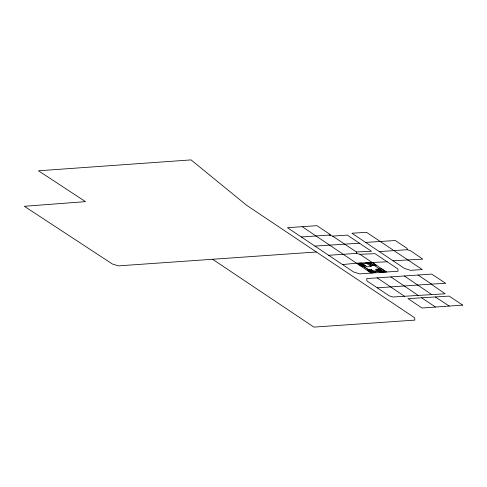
<?xml version="1.0" encoding="UTF-8"?>
<svg xmlns="http://www.w3.org/2000/svg" width="487" height="487" viewBox="0 0 487 487"><rect width="100%" height="100%" fill="white"/><g stroke="black" fill="none" stroke-linecap="round" stroke-linejoin="round"><path stroke-width="0.73" d="M342.568 264.593L356.362 263.187L387.195 261.793M431.086 284.128L377.267 287.835L366.881 280.877L366.717 278.588L431.683 274.09L445.733 283.349L431.086 284.128L445.173 293.777L392.887 296.991L389.253 295.853L377.267 287.835M301.331 236.98L330.85 234.935L316.964 225.664L287.464 227.703L353.617 271.996L359.686 273.883L398.013 271.222L397.855 268.934L375.057 253.666L359.923 254.293L356.703 253.374L328.658 255.285M212.697 259.34L313.902 327.106L414.851 320.111L414.693 317.822L246.672 205.313L191.056 159.894L38.443 170.785L85.511 201.642L24.35 206.287L112.394 264.015L118.463 265.872L316.373 251.986M332.609 236.116L347.322 235.099L371.538 251.31L356.387 251.937L332.609 236.116L329.157 235.038M371.003 263.297L359.79 264.076L371.678 272.038L382.892 271.259M362.578 265.677L364.483 265.543L362.06 263.917M373.432 264.922L371.161 265.08L368.732 263.455M366.017 266.066L361.847 266.352L357.446 263.412L361.622 263.12L367.137 266.815L371.313 266.529L365.792 262.834L372.05 262.396L376.451 265.342L370.193 265.774M369.615 270.388L371.52 270.255L372.768 271.089M380.469 269.634L378.198 269.792L379.446 270.626M381.711 270.468L370.857 271.222L360.155 264.051M393.039 260.776L422.753 259.127L410.651 250.781L407.26 249.715L379.324 251.59L351.888 233.218L366.553 232.336L422.284 269.542L410.596 270.352L404.527 268.471L379.324 251.59M314.925 246.087L359.43 243.208M365.603 242.404L395.31 240.529L407.162 248.425L407.26 249.715M435.275 296.954L449.239 306.067M404.35 275.977L431.756 294.598M421.632 297.794L435.5 307.053M359.923 254.293L386.447 272.026M369.962 262.542L384.042 271.965M367.88 262.688L372.275 265.634M377.559 269.165L381.96 272.111M359.534 263.266L363.929 266.212M369.207 269.743L373.608 272.69M371.143 273.085L302.214 226.68M404.539 296.273L377.188 277.864M418.053 275.033L431.488 284.104M390.854 276.914L418.23 295.432M356.393 251.943L356.703 253.374M462.65 305.106L422.034 308.015L407.996 298.634L449.136 296.102L462.65 305.106M371.295 269.597L367.125 269.889L371.52 272.836L375.696 272.543L371.295 269.597M381.729 268.879L375.471 269.311L379.872 272.257L386.13 271.819L381.729 268.879"/></g></svg>
